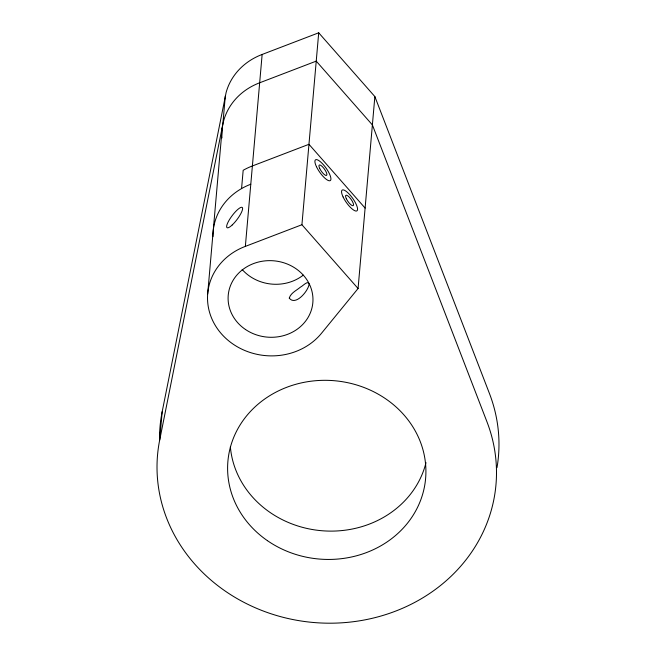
<?xml version="1.0" encoding="UTF-8"?>
<svg xmlns="http://www.w3.org/2000/svg" width="656" height="656" viewBox="0 0 656 656"><rect width="100%" height="100%" fill="white"/><g stroke="black" fill="none" stroke-linecap="round" stroke-linejoin="round"><path stroke-width="0.98" d="M221.958 137.924A63.066 56.875 5 0 1 259.669 82.787L316.233 61.131L372.387 124.911L486.998 421.906A169.863 153.192 5 0 1 340.161 622.913A169.863 153.192 5 0 1 159.695 440.012L162.18 411.673L226.123 92.488A63.066 56.875 5 0 1 262.146 54.456L318.709 32.8L374.863 96.58L489.474 393.575A169.863 153.192 5 0 1 496.994 467.646M207.681 293.896L222.22 128.068M225.311 95.948L222.835 124.279L159.695 440.012M241.572 188.575L243.171 170.298A63.066 56.875 5 0 1 252.388 165.96L308.96 144.304L365.105 208.083M374.863 96.58L358.069 288.517L321.661 333.076A63.066 56.875 5 0 1 221.49 333.904A63.066 56.875 5 0 1 245.352 246.385L262.146 54.456M358.069 288.517L301.924 224.729L318.709 32.8M245.352 246.385L301.924 224.729M159.498 440.209A169.863 153.192 5 0 1 162.18 411.673M426.006 462.644A99.228 89.487 5 0 1 322.112 530.753A99.228 89.487 5 0 1 230.363 446.744M212.97 236.66A63.066 56.875 5 0 1 250.789 184.238M303.277 275.135A42.468 38.294 5 0 1 242.146 269.485M289.271 298.103C295.471 306.426 308.632 290.649 309.083 283.999C308.197 279.841 302.637 286.237 300.399 287.172C296.512 290.452 290.78 292.92 289.271 298.103M267.427 540.667A99.228 89.487 5 0 0 425.227 482.004A99.228 89.487 5 0 0 287.615 386.966A99.228 89.487 5 0 0 267.427 540.667M232.249 224.942A12.677 3.116 -53.1 0 0 242.425 207.649A12.677 3.116 -53.1 0 0 229.174 220.104A12.677 3.116 -53.1 0 0 232.249 224.942M245.533 329.525A42.468 38.294 5 0 0 312.732 303.728A42.468 38.294 5 0 0 253.355 263.646A42.468 38.294 5 0 0 245.533 329.525M343.088 196.956A12.743 3.78 54.5 0 0 356.872 210.888A12.743 3.78 54.5 0 0 348.705 193.553A12.743 3.78 54.5 0 0 343.088 196.956M316.446 166.69A12.743 3.78 54.5 0 0 330.23 180.621A12.743 3.78 54.5 0 0 322.063 163.287A12.743 3.78 54.5 0 0 316.446 166.69M346.319 198.711A6.371 1.894 54.5 0 0 353.215 205.672A6.371 1.894 54.5 0 0 349.131 197.005A6.371 1.894 54.5 0 0 346.319 198.711M319.677 168.444A6.371 1.894 54.5 0 0 326.573 175.414A6.371 1.894 54.5 0 0 322.49 166.747A6.371 1.894 54.5 0 0 319.677 168.444"/></g></svg>
